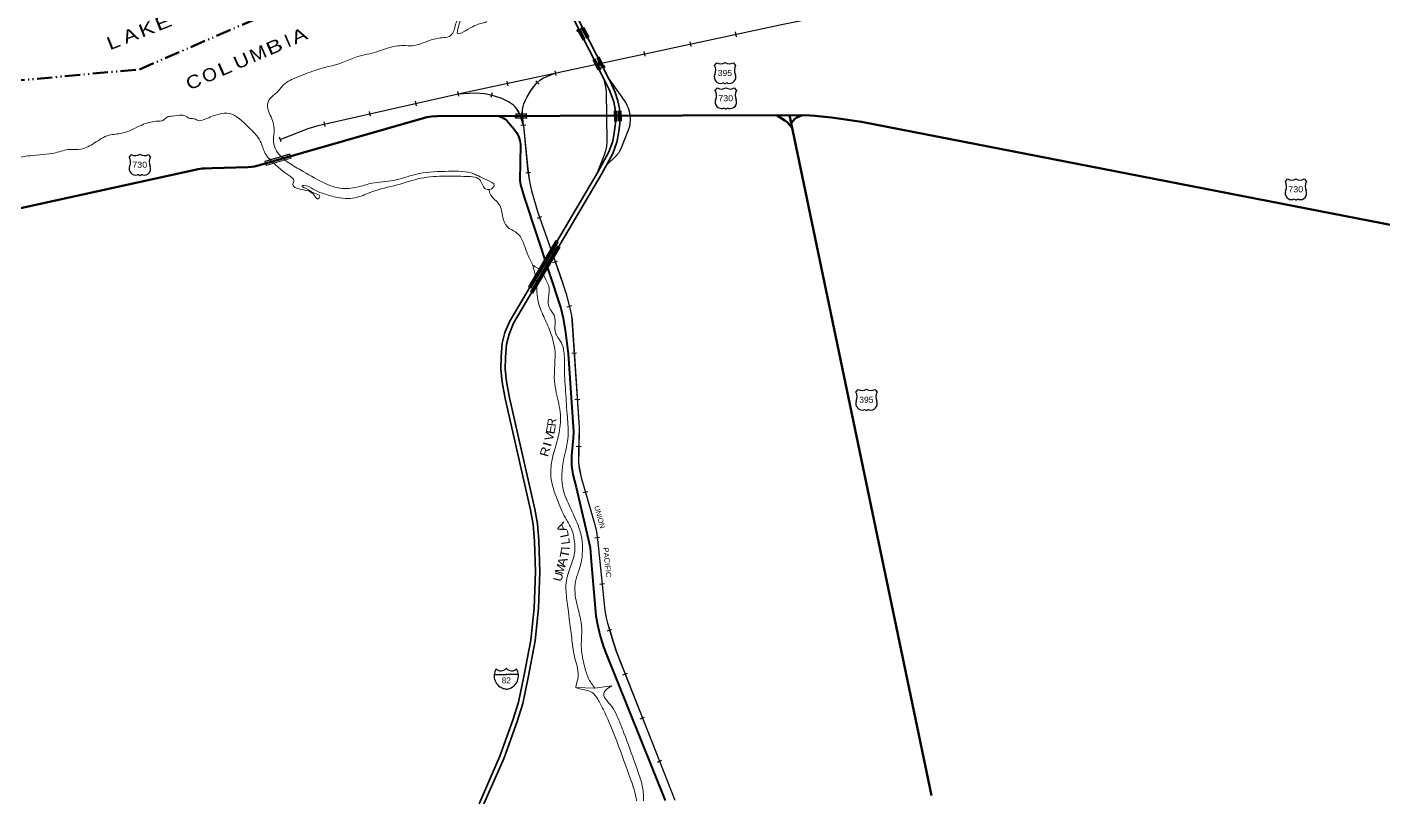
# Model space of a CAD drawing. Header units: feet. Extents: x 254670 to 524092, y -639101 to -543444.
# Drawn here: x 414750 to 446019, y -590959 to -573061 of the extents above; entities that cross this region are included whole.
import ezdxf
from ezdxf.enums import TextEntityAlignment as Align

# ---------------------------------------------------------------- set-up
doc = ezdxf.new("R2010")
doc.units = ezdxf.units.FT
doc.header["$LTSCALE"] = 70
doc.header["$PDMODE"] = 32
doc.header["$PDSIZE"] = 35
doc.linetypes.add('DASH_DOUBLE_DOT', pattern=[9.2, 5, -1.2, 0.3, -1.2, 0.3, -1.2])
doc.linetypes.add('DOTTED', pattern=[1.5, 0.3, -1.2])
for name, color, linetype, lineweight in [('10', 7, 'DASH_DOUBLE_DOT', 70), ('15', 7, 'Continuous', 25), ('16', 7, 'Continuous', 25), ('18', 7, 'Continuous', 35), ('19', 7, 'Continuous', 25), ('20', 7, 'Continuous', 70), ('26', 7, 'Continuous', 40), ('34', 7, 'Continuous', 25), ('39', 7, 'Continuous', 13), ('55', 7, 'Continuous', 13), ('57', 7, 'Continuous', 13)]:
    doc.layers.add(name, color=color, linetype=linetype, lineweight=lineweight)
doc.layers.add('41', color=7, linetype='Continuous')

msp = doc.modelspace()

# ---------------------------------------------------------------- linework, layer by layer
at = {"layer": '10', "lineweight": 60}
msp.add_lwpolyline([(414340.17, -574308.6), (417343.28, -574033.49), (425371.01, -570542.37), (427911.39, -569643.01), (437078.06, -567896.2), (440147.13, -567462.99), (444559.85, -566855.92), (446085.65, -567327.94)], dxfattribs=at)
at = {"layer": '15'}
for p, q in [((425790.82, -587843.03), (425793.72, -587840.12)), ((425796.89, -587842.5), (425793.46, -587840.12)), ((425518.11, -587974.5), (425794.52, -587974.5)), ((425794.52, -588320.08), (425730.63, -588302.12)), ((425793.99, -588320.34), (425857.62, -588301.6))]:
    msp.add_line(p, q, dxfattribs=at)
msp.add_lwpolyline([(426069.88, -587974.5), (425793.99, -587974.5), (425794.52, -587974.5)], dxfattribs=at)
for centre, radius, start, end in [((425820.74, -588009.6), 306.13, 148.44436, 254.43378), ((425672.14, -587727), 165.66, 227.34248, 315.8117), ((425915.83, -587727), 165.66, 224.18831, 312.69403), ((425767.23, -588009.6), 306.13, 283.08087, 31.62484)]:
    msp.add_arc(centre, radius, start, end, dxfattribs=at)
at = {"layer": '16'}
for p, q in [((430591.69, -573941.43), (430643, -573882.67)), ((430834.76, -573876.7), (430834.48, -573876.9)), ((431026.85, -573882.58), (431078.24, -573941.43)), ((430610.87, -574521.38), (430662.18, -574462.62)), ((430853.94, -574456.65), (430853.66, -574456.85)), ((431046.03, -574462.53), (431097.42, -574521.38)), ((417105.68, -576055.41), (417156.99, -575996.65)), ((417348.75, -575990.68), (417348.47, -575990.88)), ((417540.84, -575996.56), (417592.23, -576055.41)), ((443748.49, -576619.07), (443799.8, -576560.31)), ((443991.56, -576554.34), (443991.28, -576554.54)), ((444183.65, -576560.22), (444235.04, -576619.07)), ((433852.36, -581469.62), (433903.67, -581410.86)), ((434095.43, -581404.89), (434095.15, -581405.09)), ((434287.52, -581410.77), (434338.91, -581469.62))]:
    msp.add_line(p, q, dxfattribs=at)
for centre, radius, start, end in [((430398.71, -574052.06), 222.05, 332.97043, 29.75871), ((430734.08, -573725.01), 182.07, 239.97227, 303.45418), ((430935.86, -573725.51), 181.52, 236.33975, 300.08743), ((430935.85, -573725.01), 182.07, 236.54582, 236.59441), ((431271.21, -574052.06), 222.05, 150.24129, 207.02957), ((430737.9, -574206.96), 151.42, 159.09177, 283.81923), ((430932.02, -574206.96), 151.42, 256.18077, 20.90823), ((430417.89, -574632.01), 222.05, 332.97043, 29.75871), ((430753.26, -574304.96), 182.07, 239.97227, 303.45418), ((430955.04, -574305.46), 181.52, 236.33975, 300.08743), ((430955.03, -574304.96), 182.07, 236.54582, 236.59441), ((431290.39, -574632.01), 222.05, 150.24129, 207.02957), ((430757.08, -574786.91), 151.42, 159.09177, 283.81923), ((430951.2, -574786.91), 151.42, 256.18077, 20.90823), ((417251.89, -576320.94), 151.42, 159.09177, 283.81923), ((416912.7, -576166.04), 222.05, 332.97043, 29.75871), ((417248.07, -575838.99), 182.07, 239.97227, 303.45418), ((417449.85, -575839.49), 181.52, 236.33975, 300.08743), ((417449.84, -575838.99), 182.07, 236.54582, 236.59441), ((417446.01, -576320.94), 151.42, 256.18077, 20.90823), ((417785.2, -576166.04), 222.05, 150.24129, 207.02957), ((443890.88, -576402.65), 182.07, 239.97227, 303.45418), ((444092.66, -576403.15), 181.52, 236.33975, 300.08743), ((444092.65, -576402.65), 182.07, 236.54582, 236.59441), ((443894.7, -576884.6), 151.42, 159.09177, 283.81923), ((443555.51, -576729.7), 222.05, 332.97043, 29.75871), ((444088.82, -576884.6), 151.42, 256.18077, 20.90823), ((444428.01, -576729.7), 222.05, 150.24129, 207.02957), ((433659.38, -581580.25), 222.05, 332.97043, 29.75871), ((433994.75, -581253.2), 182.07, 239.97227, 303.45418), ((434196.53, -581253.7), 181.52, 236.33975, 300.08743), ((434196.52, -581253.2), 182.07, 236.54582, 236.59441), ((434531.88, -581580.25), 222.05, 150.24129, 207.02957), ((433998.57, -581735.15), 151.42, 159.09177, 283.81923), ((434192.69, -581735.15), 151.42, 256.18077, 20.90823)]:
    msp.add_arc(centre, radius, start, end, dxfattribs=at)
for centre, major_axis, start_param, end_param in [((430793.24, -574405.78), (-19.56, 51.67), 4.95877769, 6.28318531), ((430876.69, -574405.78), (19.56, 51.67), 0, 1.32637542), ((430812.42, -574985.73), (-19.56, 51.67), 4.95877769, 6.28318531), ((430895.87, -574985.73), (19.56, 51.67), 0, 1.32637542), ((417307.23, -576519.76), (-19.56, 51.67), 4.95877769, 6.28318531), ((417390.68, -576519.76), (19.56, 51.67), 0, 1.32637542), ((443950.04, -577083.42), (-19.56, 51.67), 4.95877769, 6.28318531), ((444033.49, -577083.42), (19.56, 51.67), 0, 1.32637542), ((434053.91, -581933.97), (-19.56, 51.67), 4.95877769, 6.28318531), ((434137.36, -581933.97), (19.56, 51.67), 0, 1.32637542)]:
    msp.add_ellipse(centre, major_axis=major_axis, ratio=0.929097, start_param=start_param, end_param=end_param, dxfattribs=at)
at = {"layer": '18'}
for points in [[(427428.93, -572829.35), (428164.93, -574267.71), (428219.58, -574376.91), (428257.08, -574456.62), (428298.96, -574563.71), (428366.14, -574756.02), (428404.27, -574937.21), (428419.44, -575112.72), (428413.79, -575285.96), (428377.42, -575514.1), (428344.56, -575710.7), (428249.95, -575975.71), (427988.21, -576448.92), (425962.82, -579882.92), (425858.2, -580132.18), (425799.36, -580363.01), (425774.14, -580665.96), (425767.04, -580938.51), (425799.94, -581228.69), (425864.66, -581599.69), (426451.63, -584167.31), (426511.29, -584507.07), (426541.76, -584900.28), (426566.06, -585613.61), (426535.67, -586452.94), (426457.41, -587201.62), (426296.32, -588044.87), (426171.11, -588643.96), (426041.28, -589060.57), (425741.1, -589898.02), (425276.84, -590956.62)], [(427338.56, -572872.27), (428075.7, -574312.87), (428129.61, -574420.58), (428165.17, -574496.16), (428205.16, -574598.42), (428269.61, -574782.92), (428305.16, -574951.87), (428319.3, -575115.41), (428314.05, -575276.42), (428278.73, -575497.98), (428247.39, -575685.45), (428158.51, -575934.43), (427901.37, -576399.31), (425873.24, -579837.96), (425763.13, -580100.31), (425700.4, -580346.4), (425674.25, -580660.5), (425666.89, -580942.86), (425700.91, -581242.93), (425766.6, -581619.44), (426353.58, -584187.11), (426411.96, -584519.61), (426441.89, -584905.85), (426466, -585613.5), (426435.86, -586445.92), (426358.39, -587187.01), (426198.26, -588025.26), (426074.21, -588618.8), (425946.43, -589028.81), (425648.13, -589861.02), (425166.76, -590958.64)]]:
    msp.add_lwpolyline(points, dxfattribs=at)
for p in [(427442.71, -573138.94), (427532.72, -573094.48), (427956.06, -574015.89), (428045.92, -573969.1)]:
    msp.add_point(p, dxfattribs=at)
at = {"layer": '19'}
for points in [[(428033.32, -574230.05), (428081.42, -574445.67), (428095.05, -574546.59), (428110.31, -575696.15), (428101.42, -575807.31), (428083.64, -575909.57), (428052.53, -576008.49), (427879.67, -576436.09)], [(428170.09, -574278.03), (428547.05, -574808.19), (428574.73, -574861.38), (428599.18, -574919.18), (428628.07, -575003.66), (428642.97, -575078.83), (428648.07, -575199.29), (428641.4, -575292.66), (428630.29, -575357.13), (428604.03, -575435.38), (428432.52, -575863.99), (428394.74, -575935.13), (428376.96, -575961.8), (428319.19, -576035.17), (428103.73, -576240.07)]]:
    msp.add_lwpolyline(points, dxfattribs=at)
at = {"layer": '20'}
msp.add_line((432323.47, -575090.65), (435593.8, -590765.09), dxfattribs=at)
for points in [[(414393.3, -577279.46), (418695.05, -576335.55), (418781.89, -576322.06), (418853, -576316.5), (419014.89, -576311.02), (419835.09, -576291.42), (419917.38, -576282.04), (419992.93, -576268.71), (420158.33, -576224.85), (423959.02, -575135.09), (424070.47, -575117.18), (424200.82, -575111.67), (432679.49, -575089.73), (432905.49, -575101.62), (433288.64, -575145.11), (433978.42, -575241.35), (446284.2, -577637.63)], [(432384.64, -575383.83), (432265.53, -575253.89), (432210.94, -575210.35), (432019.21, -575091.44)], [(432361.8, -575274.39), (432442.57, -575175.08), (432489.96, -575142.74), (432609.58, -575089.91)]]:
    msp.add_lwpolyline(points, dxfattribs=at)
at = {"layer": '26'}
msp.add_lwpolyline([(425612.9, -575108.02), (425729.27, -575158.81), (425767.04, -575181.04), (425797.12, -575207.09), (425974.1, -575408.58), (426029.25, -575492.27), (426072.48, -575571.19), (426107.03, -575673.45), (426121.3, -575766.5), (426102.58, -576593.79), (426120.59, -576698.5), (426214.94, -576999.16), (427049.59, -579533.32), (427106.98, -579768.29), (427155.68, -580095.81), (427220.78, -580590.88), (427344.45, -582385.11), (427338.08, -582531.53), (427296.34, -582939.79), (427293.63, -583056.16), (427298.08, -583158.42), (427330.46, -583367.3), (427400.68, -583660.3), (427705.29, -584951.98), (427724.73, -585059.12), (427747.3, -585371.38), (427859.32, -586629.78), (427893.62, -586826.44), (427933.62, -586995.39), (427964.73, -587115.43), (428035.83, -587337.74), (428064.76, -587422.86), (429451.23, -590879.69)], dxfattribs=at)
at = {"layer": '34'}
for p, q in [((430054.47, -573508.29), (430031.26, -573400.14)), ((431102.26, -573280.72), (431079.04, -573172.58)), ((428992.31, -573733.6), (428969.1, -573625.45)), ((426940.12, -574173.15), (426916.94, -574065)), ((427938.22, -573962.23), (427915, -573854.08)), ((425834.48, -574413.68), (425811.31, -574305.53)), ((426547.56, -574376.9), (426471.7, -574296.41)), ((424701.14, -574651.96), (424677.96, -574543.81)), ((425466.97, -574578.47), (425437.95, -574685.21)), ((422667.16, -575111.1), (422642.9, -575003.18)), ((423727.08, -574875.47), (423702.82, -574767.56)), ((421621.64, -575348.84), (421597.37, -575240.92)), ((426242.16, -575319.1), (426132.11, -575330.15)), ((420604.88, -575700.26), (420564.63, -575597.23)), ((426240.01, -576414.82), (426349.57, -576399.66)), ((426510.89, -577461.31), (426615.27, -577424.74)), ((426867.46, -578486.88), (426971.85, -578450.31)), ((427194.62, -579502.28), (427301.79, -579474.89)), ((427301.11, -580570.37), (427411.47, -580563.06)), ((427374.62, -581640.07), (427484.98, -581632.75)), ((427406.98, -582719.77), (427517.57, -582721.83)), ((427564.95, -583787.93), (427671.37, -583757.79)), ((427833.52, -584830.37), (427943.19, -584815.98)), ((427948.82, -585894.77), (428058.85, -585883.43)), ((428120.66, -586974.59), (428226.47, -586942.33)), ((428481.91, -587987.99), (428584.79, -587947.36)), ((428878.34, -588998.83), (428981.22, -588958.2)), ((429274.64, -589995.12), (429377.51, -589954.49))]:
    msp.add_line(p, q, dxfattribs=at)
for points in [[(420583.99, -575649.81), (421230.28, -575397.32), (421456.02, -575327.44), (424683.61, -574601.78), (426872.21, -574132.81), (432139.18, -573002.31), (435457.39, -572325.4), (435540.7, -572293.86), (435608.2, -572253.37), (435737.25, -572177.52), (435829.69, -572138.19), (435923.14, -572111.48), (436104.4, -572078.22), (440605.82, -571700.52), (440723.52, -571713.55), (440791.1, -571744.07), (440875.08, -571807.18), (440910.84, -571847.43), (440936.07, -571912.63), (441134.68, -572647.87)], [(426187.95, -575325.65), (426162.59, -575073.29), (426162.59, -575040.4), (426168.87, -574969.68), (426182.61, -574890.71), (426198.2, -574831.12), (426234.91, -574745.98), (426274.69, -574663.82), (426348.31, -574534.66), (426393.91, -574470.68), (426496.47, -574346.45), (426562.98, -574283.75), (426602.01, -574258.65), (426637.37, -574240.22), (426896.04, -574127.72)], [(426188, -575325.89), (426094.89, -575052.51), (426078.27, -575014.29), (426030.52, -574938.41), (426000.66, -574899.46), (425958.56, -574859.02), (425844.53, -574783.37), (425768.79, -574742.99), (425687.77, -574708.02), (425498.62, -574646.36), (425404.6, -574620.8), (425301.36, -574601.38), (425073.76, -574582.43), (424677.81, -574605.26)], [(426190.14, -575325.44), (426286.58, -576334.04), (426325.88, -576618.04), (426375.69, -576830.62), (426522.9, -577330.47), (427031.92, -578783.23), (427176.1, -579209.24), (427267.26, -579565.99), (427299.18, -579703.65), (427308.08, -579810.44), (427472.23, -582287.29), (427462.05, -582835.48), (427457.75, -583095.46), (427476.94, -583238.25), (427522.66, -583438.32), (427824, -584502.03), (427872.48, -584687.66), (427904.17, -584929.05), (428066.78, -586506.71), (428094.69, -586670.6), (428125.78, -586795.03), (428160.54, -586909.21), (428261.31, -587239.77), (428330.19, -587455.2), (429680.87, -590875.05)]]:
    msp.add_lwpolyline(points, dxfattribs=at)
at = {"layer": '34', "lineweight": 13}
for points in [[(420584.39, -575650.83), (421230.64, -575398.36), (421456.3, -575328.5), (424683.85, -574602.85), (426872.44, -574133.89), (432139.41, -573003.39), (435457.7, -572326.46), (435541.18, -572294.85), (435608.76, -572254.32), (435737.75, -572178.5), (435830.06, -572139.23), (435923.39, -572112.55), (436104.55, -572079.31), (440605.81, -571701.63), (440723.23, -571714.62), (440790.54, -571745.02), (440874.33, -571807.99), (440909.89, -571848.01), (440935.02, -571912.97), (441133.62, -572648.16)], [(426189.04, -575325.54), (426163.69, -575073.23), (426163.69, -575040.45), (426169.96, -574969.82), (426183.69, -574890.94), (426199.24, -574831.48), (426235.91, -574746.44), (426275.66, -574664.33), (426349.24, -574535.25), (426394.78, -574471.35), (426497.27, -574347.2), (426563.66, -574284.62), (426602.56, -574259.6), (426637.84, -574241.21), (426896.48, -574128.73)], [(426189.04, -575325.54), (426095.92, -575052.11), (426079.25, -575013.77), (426031.42, -574937.78), (426001.48, -574898.72), (425959.25, -574858.16), (425845.09, -574782.42), (425769.27, -574742), (425688.16, -574706.99), (425498.93, -574645.31), (425404.85, -574619.73), (425301.51, -574600.29), (425073.77, -574581.33), (424677.75, -574604.16)], [(426189.04, -575325.54), (426285.49, -576334.17), (426324.8, -576618.24), (426374.63, -576830.9), (426521.85, -577330.81), (427030.88, -578783.59), (427175.04, -579209.55), (427266.19, -579566.25), (427298.09, -579703.82), (427306.98, -579810.52), (427471.13, -582287.32), (427460.95, -582835.46), (427456.65, -583095.52), (427475.86, -583238.45), (427521.59, -583438.59), (427822.94, -584502.32), (427871.4, -584687.87), (427903.08, -584929.18), (428065.69, -586506.86), (428093.61, -586670.83), (428124.72, -586795.32), (428159.49, -586909.53), (428260.26, -587240.1), (428329.15, -587455.57), (429679.85, -590875.45)]]:
    msp.add_lwpolyline(points, dxfattribs=at)
at = {"layer": '39'}
msp.add_lwpolyline([(427393.98, -588276.85), (427830.99, -588290.16), (428224.49, -588238.59)], dxfattribs=at)
for points in [[(414372.97, -576096.45), (414821.45, -576023.23), (415404.28, -575954.05), (415738.1, -575879.49), (415990.89, -575872.74), (416301.35, -575730.32), (416639.26, -575553.24), (416935.44, -575505.5), (417391.55, -575316.16), (417725.18, -575231.56), (417897.22, -575200.21), (417974.27, -575134.48), (418094.29, -575112.14), (418318.65, -575087.85), (418403.42, -575112.37), (418506.82, -575166.67), (418607.34, -575174.83), (418684.31, -575211.55), (418852.37, -575182.29), (419179.34, -575063.66), (419407.9, -575049.33), (419620.68, -575155.82), (419857.62, -575372.33), (420124.54, -575688.72), (420236.26, -575971.86), (420451.58, -576212.89), (420696.35, -576419.21), (420873.43, -576548.47), (420900.34, -576592.15), (420871.91, -576681.07), (421042.66, -576794.37), (421364.48, -576934.97), (421454.4, -577019.66), (421493.44, -576960.68), (421371.67, -576890.65), (421235.64, -576808.83), (421087.42, -576719.21), (421127.4, -576710.43), (421341.8, -576796.8), (421592.67, -576900.56), (421901.42, -576987.17), (422366.96, -576978.44), (422693.85, -576855.8), (423278.99, -576696.17), (423824.11, -576543.33), (424395.28, -576494.45), (424869.14, -576501.62), (425202.2, -576599.83), (425297.92, -576778.82), (425450.57, -576783.99), (425513.46, -576712.5), (425344.37, -576581.09), (424982.04, -576421.17), (424383.16, -576384.19), (423699.96, -576453.25), (423190.77, -576595.38), (422698.13, -576656.85), (422406.56, -576736.65), (422013.91, -576778.16), (421563.59, -576635.95), (421052.39, -576352.27), (420745.68, -576161.17), (420473.08, -575862.97), (420426.93, -575650.91), (420444.99, -575437.65), (420354.05, -575085.82), (420286.16, -574892.24), (420352.83, -574702.17), (420498.98, -574574.89), (420660.11, -574391.08), (420995.82, -574204), (421444.36, -574038.9), (422095.15, -573847.92), (422400, -573727.7), (422649.89, -573672.79), (423078.96, -573540.2), (423417.17, -573485.65), (423628.02, -573489.73), (424027.19, -573367.74), (424309.06, -573306.21), (424473.07, -573275.01), (424577.38, -573164.58), (424676.42, -572881.5), (424784.82, -572775.02), (424735.07, -572904.51), (424678.73, -573110.45), (424664.38, -573201.12), (424854.03, -573145.33), (425270.12, -572962.77), (425333.8, -572933.45), (425317.1, -572899.61), (425193.67, -572634.77), (425168.88, -572490.61), (425303.32, -572381.62), (425477.37, -572350.23), (425583.91, -572464.74), (425723.23, -572614.79)], [(425396.41, -576805.1), (425416.92, -576890.45), (425533.13, -577040.8), (425624.62, -577141.51), (425717, -577444.2), (425810.09, -577656.88), (425919.24, -577733.33), (426074.81, -577837.13), (426206.46, -578087.26), (426283.46, -578294.17), (426405.13, -578546.45)], [(426405.13, -578546.45), (426471.46, -578847.51), (426546.11, -579450.44), (426616.93, -579645.44), (426771.93, -579989.24), (426846.98, -580200.18), (426908.92, -580473.3), (426903.56, -581219.36), (426945.37, -581484.77), (427040.66, -581991.42), (426997.4, -582466.02), (426843.79, -583060.19), (426820.89, -583418.51), (426972.68, -583958.35), (427154.66, -584369.77), (427281.88, -584589.97), (427351.36, -584830.99), (427366.41, -585184.77), (427272.69, -585488.09), (427172.07, -585869.51), (427189.73, -586265.26), (427300.18, -587133.68), (427364.26, -587556.77), (427417.13, -587756.02), (427447.08, -588031.59), (427401.92, -588232.23), (427392.54, -588276.36)], [(427830.99, -588290.16), (427681.51, -588052.28), (427595.57, -587779.5), (427523.78, -587376.52), (427531.16, -586912.42), (427474.26, -586571.23), (427384.4, -586164.5), (427380.55, -585894.56), (427511.92, -585424.71), (427549.74, -585130.18), (427533.68, -584846.41), (427447.23, -584537.63), (427263.25, -584126.24), (427105.25, -583712.48), (427076.13, -583354.9), (427123.04, -582996.24), (427215.8, -582484.93), (427200.35, -582050.28), (427161.08, -581455.72), (427132.6, -580862.13), (427113.22, -580486.41), (427038.4, -580291.47), (426962.77, -580180.54), (426919.13, -580067.16), (426922.02, -579849.12), (426893.84, -579697.52), (426783.17, -579515.09), (426764.17, -579305.36), (426770.12, -579021.28), (426680.37, -578832.4), (426600.37, -578667.89), (426520.37, -578614.54), (426405.13, -578546.45)], [(427392.54, -588276.36), (427483.03, -588307.08), (427774.46, -588394.96), (427900.67, -588545.17), (428026.09, -588779.39), (428297.13, -589401.55), (428628.24, -590306.86), (428736.87, -590627.32), (428798.07, -590891.96)], [(428224.49, -588238.59), (428083.83, -588338.58), (428039.22, -588437.21), (428080.72, -588540.62), (428223.25, -588712.6), (428344.41, -588928.89), (428504.18, -589326.62), (428772.73, -590054.82), (428881.39, -590377.27), (428938.72, -590608.46), (428958.06, -590887.51)]]:
    msp.add_spline(points, degree=3, dxfattribs=at)
at = {"layer": '55'}
for p, q in [((428279.94, -574999.07), (428344.92, -574997.47)), ((428279.94, -574999.07), (428285.52, -575225.83)), ((428344.92, -574997.47), (428350.5, -575224.23)), ((428374.68, -574996.3), (428439.99, -574994.69)), ((428383.71, -575004.07), (428432.94, -575002.86)), ((428285.52, -575225.83), (428350.5, -575224.23)), ((428446.59, -575222.21), (428381.61, -575223.64)), ((426305.22, -579044.71), (426932.09, -577980.24)), ((426348.72, -579161.74), (426975.76, -578100.36)), ((426358.8, -579078.81), (426987.01, -578012.09)), ((426404.68, -579194.79), (427031.98, -578132.96)), ((426987.01, -578012.09), (426932.09, -577980.24)), ((427031.98, -578132.96), (426975.76, -578100.36)), ((426358.8, -579078.81), (426305.22, -579044.71)), ((426404.68, -579194.79), (426348.72, -579161.74))]:
    msp.add_line(p, q, dxfattribs=at)
for points in [[(427495.89, -573111.18), (427611.6, -573332.77), (427553.99, -573362.86), (427438.28, -573141.25)], [(427449.07, -573144.64), (427492.49, -573121.97), (427600.79, -573329.37), (427557.37, -573352.05)], [(427585.9, -573066.72), (427701.61, -573288.31), (427644, -573318.4), (427528.29, -573096.79)], [(427539.09, -573100.18), (427582.5, -573077.51), (427690.81, -573284.92), (427647.39, -573307.59)], [(427992.72, -573996.84), (427877.13, -573775.17), (427934.76, -573745.11), (428050.36, -573966.78)], [(427902.86, -574043.63), (427787.27, -573821.96), (427844.9, -573791.9), (427960.5, -574013.57)], [(428293.32, -575217.63), (428288.14, -575006.86), (428337.12, -575005.66), (428342.3, -575216.43)], [(426316.03, -579042.11), (426934.94, -577991.57), (426975.91, -578014.93), (426356.11, -579067.62)], [(426359.71, -579158.7), (426978.57, -578110.79), (427020.99, -578135.84), (426402.13, -579183.75)]]:
    msp.add_lwpolyline(points, close=True, dxfattribs=at)
at = {"layer": '55', "linetype": 'DASH_DOUBLE_DOT'}
for points in [[(427887.92, -573778.56), (427931.36, -573755.9), (428039.56, -573963.38), (427996.11, -573986.04)], [(427798.06, -573825.35), (427841.5, -573802.69), (427949.7, -574010.17), (427906.25, -574032.83)]]:
    msp.add_lwpolyline(points, close=True, dxfattribs=at)
at = {"layer": '55'}
for points in [[(428381.61, -575223.64), (428377.01, -575014.95), (428374.68, -574996.3)], [(428389.43, -575215.46), (428385, -575014.36), (428383.71, -575004.07)], [(428432.94, -575002.86), (428433.93, -575010.78), (428438.41, -575214.39), (428389.43, -575215.46)], [(428446.59, -575222.21), (428441.92, -575010.2), (428439.99, -574994.69)]]:
    msp.add_lwpolyline(points, dxfattribs=at)
at = {"layer": '55', "linetype": 'DOTTED', "lineweight": 100}
for centre, radius, start, end in [((426791.37, -575148.57), 1525.97, 357.16755, 5.65033), ((427308.92, -575141.97), 1110.63, 355.82299, 7.54667), ((416329.45, -561749.48), 14970.42, 285.14901, 287.45302), ((415191.95, -571539.2), 13430.64, 325.96867, 330.67306), ((346539.15, -531410.25), 92936.82, 329.1533, 329.85797), ((330478.96, -521758.92), 111774, 329.13209, 329.72112)]:
    msp.add_arc(centre, radius, start, end, dxfattribs=at)
at = {"layer": '55'}
msp.add_point((426013.35, -575136.86), dxfattribs=at)
at = {"layer": '57'}
for p, q in [((426012.65, -575056.86), (426262.64, -575054.68)), ((426013.57, -575161.86), (426012.65, -575056.86)), ((426013.57, -575161.86), (426263.56, -575159.68)), ((426262.64, -575054.68), (426263.56, -575159.68))]:
    msp.add_line(p, q, dxfattribs=at)
for points in [[(426020.71, -575064.78), (426254.71, -575062.74), (426255.49, -575151.75), (426021.49, -575153.79)], [(420228.66, -576151.38), (420805.4, -575982.72), (420834.87, -576083.5), (420258.13, -576252.16)], [(420238.58, -576156.82), (420799.97, -575992.65), (420824.95, -576078.06), (420263.56, -576242.24)]]:
    msp.add_lwpolyline(points, close=True, dxfattribs=at)

# ---------------------------------------------------------------- texts
at = {"layer": '15'}
msp.add_text('82', height=140, dxfattribs=at).set_placement((425793.44, -588182.61), align=Align.CENTER)
at = {"layer": '16'}
for s, width, p in [('395', 1.05, (430831.22, -574188.47)), ('730', 1.1, (430850.4, -574768.42)), ('730', 1.1, (417345.21, -576302.45)), ('730', 1.1, (443988.02, -576866.11)), ('395', 1.05, (434091.89, -581716.66))]:
    msp.add_text(s, height=140, dxfattribs=dict(at, width=width)).set_placement(p, align=Align.CENTER)
at = {"layer": '34'}
msp.add_text('UNION', height=120, rotation=285.817, dxfattribs=at).set_placement((427816.91, -584110.11))
at = {"layer": '34', "width": 1.1}
msp.add_text('PACIFIC', height=120, rotation=275.885, dxfattribs=at).set_placement((428025.17, -585055.2))
at = {"layer": '41'}
for s, height, rotation, width, p in [('E', 300, 21.503, 1.4, (417940.56, -573091.03)), ('A', 300, 21.503, 1.25, (417178.65, -573391.2)), ('K', 300, 21.503, 1.3, (417555.22, -573242.85)), ('A', 300, 23.503, 1.3, (421081.12, -573393.99)), ('L', 300, 21.503, 1.3, (416791.11, -573543.89)), ('M', 300, 23.503, 1.15, (420128.74, -573808.91)), ('B', 300, 23.503, 1.4, (420505.11, -573646.98)), ('U', 300, 23.503, 1.2, (419747.84, -573974.56)), ('O', 300, 23.503, 1.1, (419013.12, -574294.07)), ('L', 300, 23.503, 1.35, (419360.44, -574143.03)), ('C', 300, 23.503, 1.2, (418648.47, -574452.65)), ('R', 200, 84.422, 0.95, (426943.35, -582173.61)), ('V', 200, 77.004, 1.05, (426882.91, -582517.42)), ('E', 200, 80.121, 1.15, (426915.98, -582350.73)), ('R', 200, 74.714, 1.15, (426780.26, -582867.65)), ('I', 200, 74.027, 1.3, (426833.59, -582699.41)), ('A', 200, 112.365, 1.25, (427156.6, -584550.08)), ('L', 200, 101.714, 1.05, (427224.04, -584723.73)), ('L', 200, 96.994, 0.95, (427252.98, -584896.32)), ('A', 200, 72.431, 1.15, (427180.4, -585412.52)), ('T', 200, 79.122, 1.2, (427236.65, -585212.46)), ('U', 200, 75.21, 1.05, (427087.24, -585752.28))]:
    msp.add_text(s, height=height, rotation=rotation, dxfattribs=dict(at, width=width)).set_placement(p, align=Align.CENTER)
for s, height, rotation, p in [('I', 300, 23.503, (420812.83, -573510.42)), ('I', 200, 87.282, (427257.05, -585072.19)), ('M', 200, 73.505, (427130.26, -585575.11))]:
    msp.add_text(s, height=height, rotation=rotation, dxfattribs=at).set_placement(p, align=Align.CENTER)

doc.saveas('drawing.dxf')
